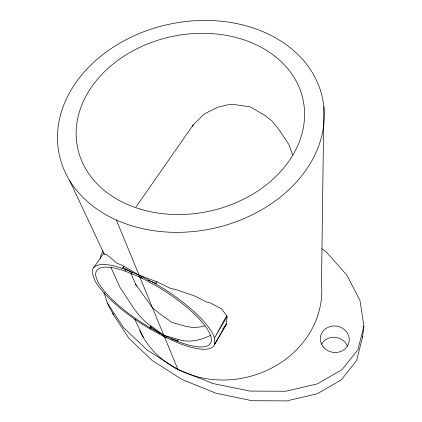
<?xml version="1.0" encoding="UTF-8"?>
<svg xmlns="http://www.w3.org/2000/svg" width="422" height="422" viewBox="0 0 422 422"><rect width="100%" height="100%" fill="white"/><g stroke="black" fill="none" stroke-linecap="round" stroke-linejoin="round"><path stroke-width="0.63" d="M323.864 106.645A134.623 104.429 -12.2 0 1 133.843 226.424A134.623 104.429 -12.2 0 1 114.958 46.109A134.623 104.429 -12.2 0 1 323.864 106.645L321.506 283.922A94.961 84.854 -12.2 0 1 249.18 376.677A94.961 84.854 -12.2 0 1 139.761 330.595M100.605 258.544L100.71 255.943L103.084 250.673M226.224 324.033L214.54 344.526L214.455 338.054A71.703 20.699 32.6 0 0 155.697 283.89L138.432 274.833L122.522 268.387A71.703 20.699 32.6 0 0 92.27 272.96L94.844 280.493A71.703 20.699 32.6 0 0 150.248 329.086L165.007 337.083L179.213 343.366A71.703 20.699 32.6 0 0 214.54 344.526L226.123 324.856L227.126 316.6L221.914 309.12L210.451 303.012L206.595 302.073L194.953 296.096L176.138 289.624L170.504 288.384L157.021 281.849L139.081 275.176M104.034 292.435L107.33 303.043L113.217 314.379L128.937 338.302L152.3 360.583L182.024 379.468L216.122 393.288L252.008 400.705L286.738 400.9L317.36 393.742L341.287 379.842L356.648 360.472L362.472 337.373L363.906 326.079L360.019 300.659L347.069 275.434L326.496 252.166L321.838 248.653M363.906 326.079L357.919 349.722L342.089 369.577L317.407 383.856L285.815 391.236L249.988 391.094L212.999 383.545L177.899 369.44L147.347 350.17L123.388 327.435L107.33 303.043M192.522 126.268L193.176 124.981L204.274 113.935L217.826 107.235L227.743 104.814L233.698 104.471L250.162 106.835L265.116 115.538L271.974 120.987L278.256 128.652L288.885 144.519L292.673 154.943M226.593 315.814L214.455 338.054L227.126 316.6M132.793 272.976L126.215 269.083L124.907 271.024A67.536 19.491 32.6 0 0 97.176 280.182A67.536 19.491 32.6 0 0 149.857 327.667L163.831 335.279L177.293 341.277L178.39 339.483C189.161 343.023 200.751 340.354 210.546 335.3M149.857 327.667L150.97 325.916C136.855 316.822 129.807 301.05 120.212 287.883L111.033 267.611M150.248 329.086L151.377 327.303L150.396 326.496M155.697 283.89L157.021 281.849M122.522 268.387L123.973 266.245L138.432 274.833M93.753 267.537L103.896 253L104.202 254.118L106.513 254.598L112.901 259.641L115.997 262.769L123.973 266.245M135.989 206.98L193.176 124.981M222.911 328.833L226.123 324.856M204.87 325.847L200.566 326.913L193.413 327.588L186.371 326.47L171.865 322.408L159.062 313.193L152.316 307.654L135.494 284.011M165.007 337.083L166.859 337.6M171.174 338.808L177.952 340.707M178.39 339.483L163.831 335.279L150.97 325.916M142.33 278.109L124.907 271.024M147.758 280.15L156.209 283.331M122.76 267.543L126.215 269.083M138.274 276.225L156.119 285.778A67.536 19.491 32.6 0 1 210.346 335.005A67.536 19.491 32.6 0 1 177.293 341.277M151.377 327.303L160.265 333.744M162.359 335.263L164.448 336.777M69.53 180.342L104.202 254.118M134.729 319.085L143.38 337.484M130.841 272.997L136.417 286.153M116.382 220.041L177.899 369.44M112.827 313.124L113.217 314.379M362.282 336.102L362.472 337.373M321.58 344.225A14.058 12.924 11.9 0 1 334.831 337.257A14.058 12.924 11.9 0 1 347.353 346.061M323.03 346.578A14.485 13.224 10.5 0 0 347.934 345.149A14.485 13.224 10.5 0 0 333.433 325.995A14.485 13.224 10.5 0 0 323.03 346.578M140.157 209.096A115.264 89.316 -12.2 0 0 304.315 108.164A115.264 89.316 -12.2 0 0 126.589 54.507A115.264 89.316 -12.2 0 0 140.157 209.096"/></g></svg>
